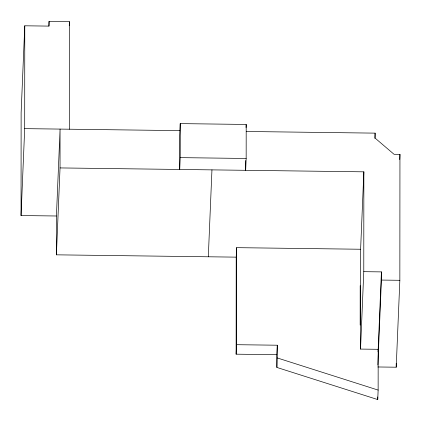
<?xml version="1.0" encoding="UTF-8"?>
<svg xmlns="http://www.w3.org/2000/svg" width="421" height="421" viewBox="0 0 421 421"><rect width="100%" height="100%" fill="white"/><g stroke="black" fill="none" stroke-linecap="round" stroke-linejoin="round"><path stroke-width="0.63" d="M60.04 167.926L363.86 171.826L360.613 249.248L236.602 247.653L236.207 257.142L56.398 254.831L60.04 167.926L60.071 129.089L56.43 215.994L21.05 215.541L21.129 112.696L24.776 25.792L49.052 26.107L49.057 21.429L69.423 21.687L69.339 129.21M21.05 215.541L24.692 128.637L24.776 25.792M56.398 254.831L56.43 215.994M180.225 123.606L179.73 135.441L179.704 169.463L180.199 157.628L180.225 123.606L246.196 124.453L246.164 158.475L245.669 170.31L245.68 160.496M236.128 354.182L236.528 344.694L277.292 345.215L276.892 354.703L236.128 354.182L236.207 257.142M236.528 344.694L236.602 247.653M360.613 249.248L360.534 349.083L378.169 349.309L378.137 390.088L377.742 399.571L276.881 367.433L276.892 354.703M276.881 367.433L277.292 345.215M360.166 325.075L360.197 285.664M360.534 349.083L363.781 271.666L363.86 171.826M246.227 131.478L375.111 133.136L375.106 138.114L394.03 154.281L399.95 154.36L399.85 280.302L396.208 367.207L377.769 366.97M377.742 399.571L377.742 396.966M377.848 365.075L381.41 280.065L381.415 271.892L363.781 271.666M396.208 367.207L396.214 363.276M48.862 26.002L49.057 21.429M69.26 25.607L69.423 21.687M208.311 256.784L211.952 169.879M246.064 127.568L246.196 124.453M374.89 138.362L375.111 133.136M378.063 351.84L381.415 271.892M399.729 159.585L399.95 154.36M24.692 128.637L179.809 130.626M180.199 157.628L246.164 158.475M381.41 280.065L399.85 280.302M277.281 357.95L378.137 390.088"/></g></svg>
